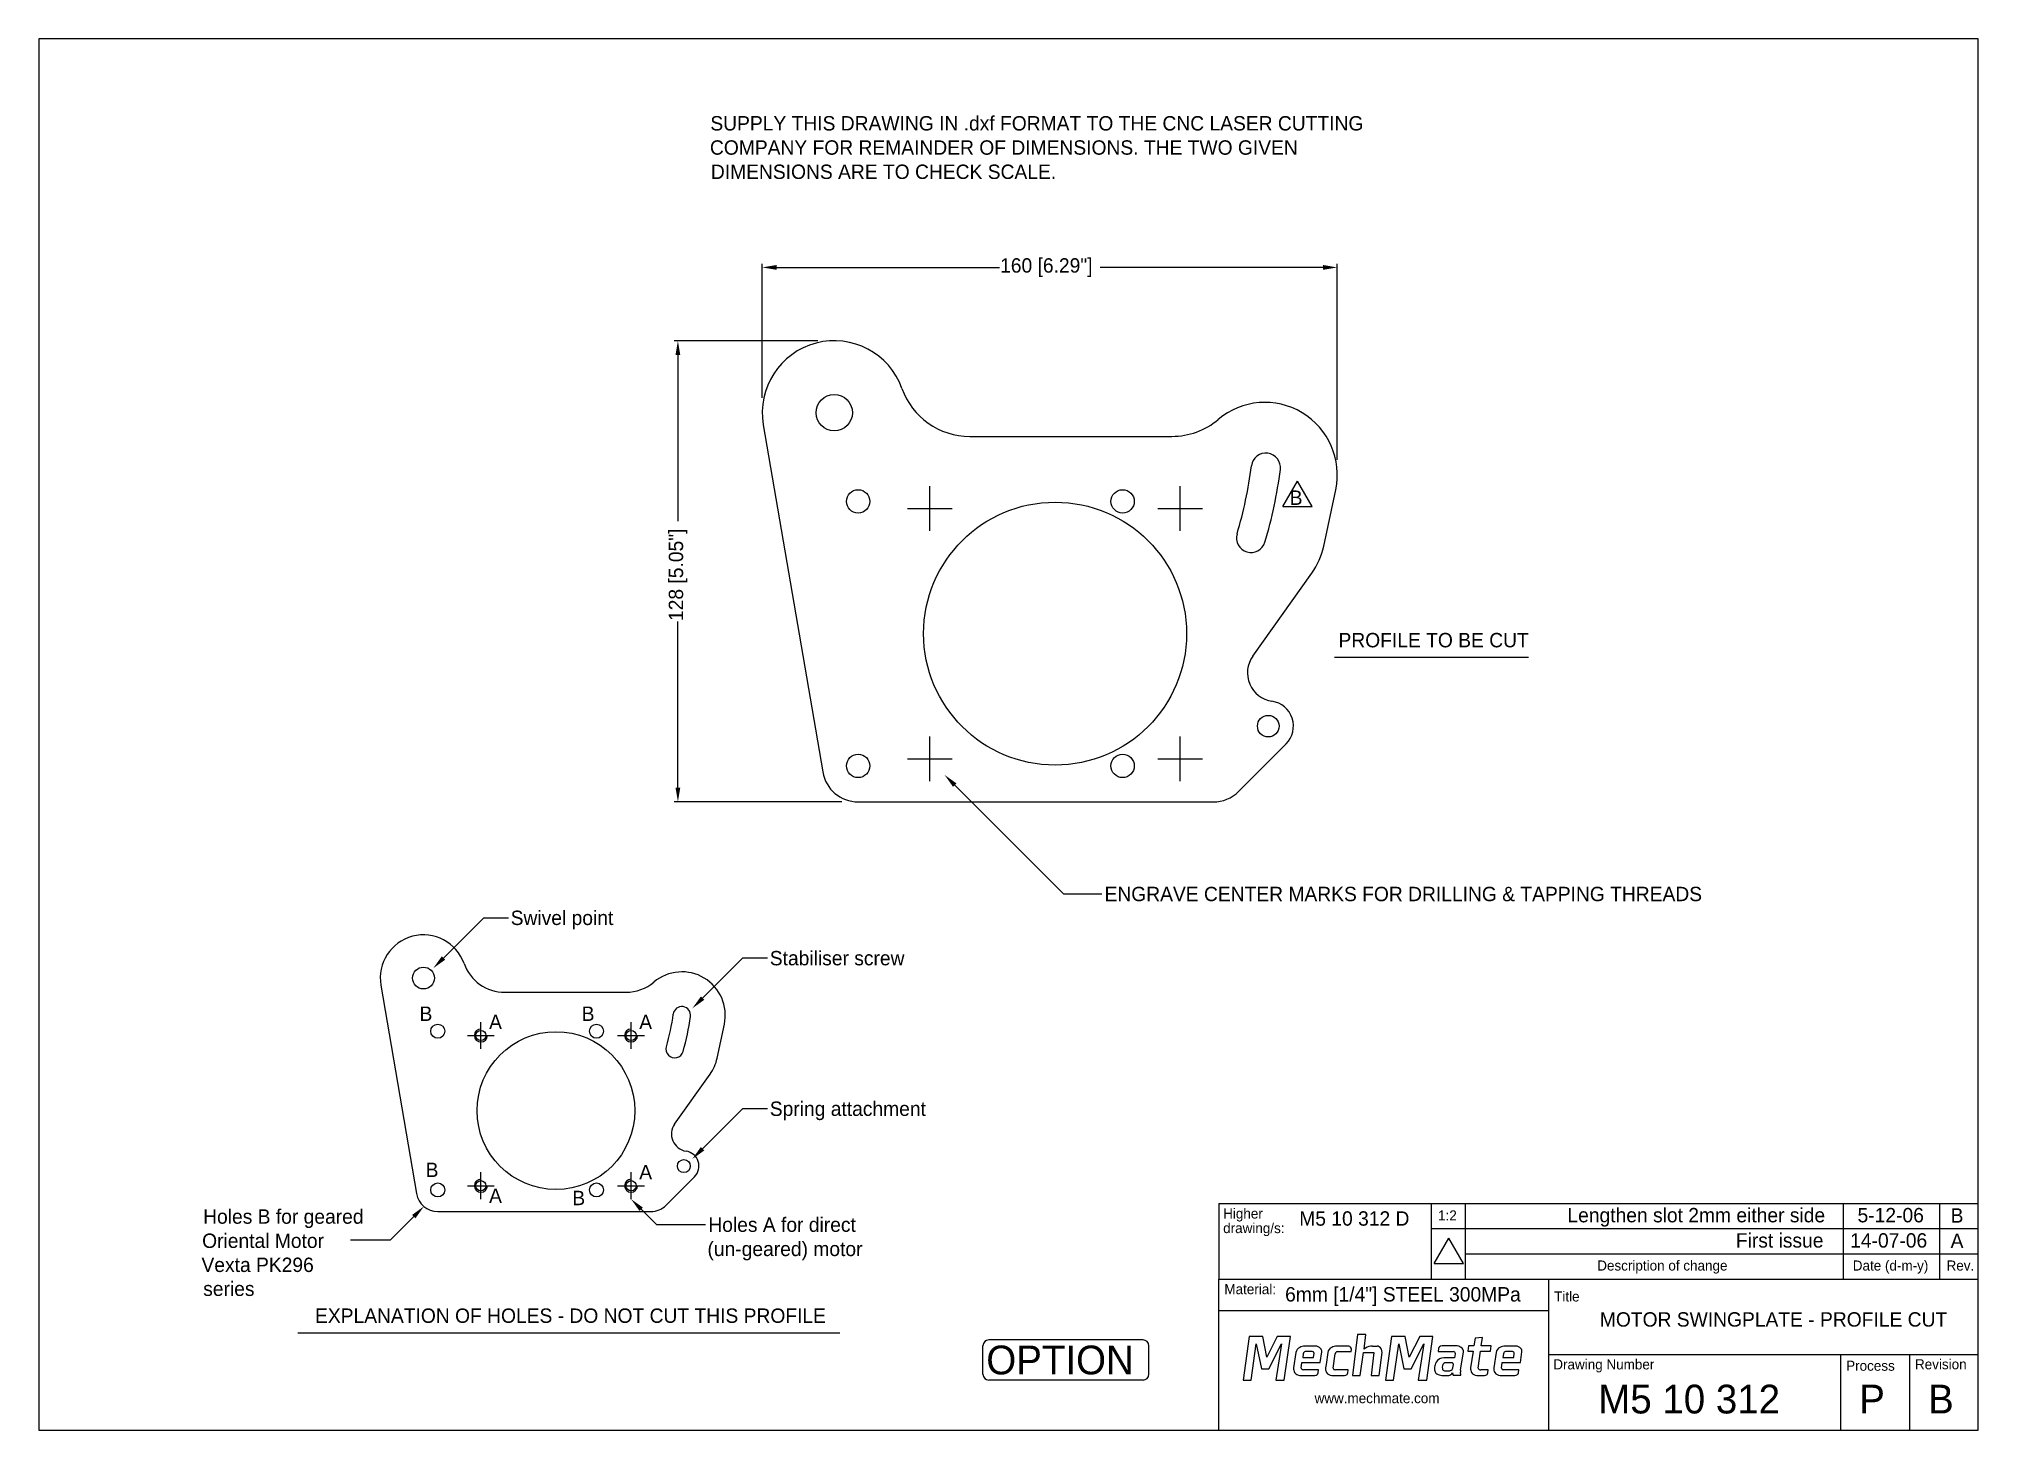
# Model space of a CAD drawing. Extents: x 465 to 1004, y 1117 to 1504.
import ezdxf
from ezdxf.enums import TextEntityAlignment as Align

# ---------------------------------------------------------------- set-up
doc = ezdxf.new("R2010")
doc.units = 0
doc.header["$LTSCALE"] = 20
doc.layers.get('DEFPOINTS').update_dxf_attribs({"linetype": 'CONTINUOUS'})
for name, color, linetype in [('01_FRAME', 4, 'CONTINUOUS'), ('10_OUTLINE', 2, 'CONTINUOUS'), ('50_DIMENSIONS', 7, 'CONTINUOUS'), ('62_TEXT', 7, 'CONTINUOUS')]:
    doc.layers.add(name, color=color, linetype=linetype)
doc.styles.add('MECHTRONICS', font='txt', dxfattribs={"height": 4})
doc.dimstyles.get("Standard").update_dxf_attribs({"dimtxt": 0.18, "dimasz": 0.18, "dimexe": 0.18, "dimexo": 0.0625, "dimgap": 0.09, "dimtad": 0, "dimtih": 1, "dimtoh": 1, "dimzin": 0, "dimcen": 0.09, "dimazin": 3, "dimtfac": 1, "dimtofl": 0, "dimtmove": 0, "dimatfit": 3})

# ---------------------------------------------------------------- blocks, each defined once
blk = doc.blocks.new('*U2')
at = {"layer": '50_DIMENSIONS'}
blk.add_lwpolyline([(719.24, 1296.05), (749.44, 1265.85), (760.14, 1265.85)], dxfattribs=at)
blk.add_solid([(718.76, 1295.58), (716.41, 1298.88), (719.71, 1296.53)], dxfattribs=at)
blk = doc.blocks.new('*U3')
at = {"layer": '50_DIMENSIONS', "style": 'MECHTRONICS'}
blk.add_text('ENGRAVE CENTER MARKS FOR DRILLING & TAPPING THREADS', height=4, dxfattribs=at).set_placement((760.89, 1263.78))
blk = doc.blocks.new('*U23')
at = {"layer": '50_DIMENSIONS', "color": 0, "style": 'MECHTRONICS'}
blk.add_text('160 [6.29"]', height=4, dxfattribs=at).set_placement((731.85, 1438.5))
blk = doc.blocks.new('*D0')
at = {"layer": '50_DIMENSIONS', "color": 7}
for p, q in [((665.72, 1403.72), (665.72, 1440.95)), ((669.72, 1439.95), (731.68, 1439.95)), ((821.61, 1439.95), (759.65, 1439.95)), ((825.61, 1386.46), (825.61, 1440.95))]:
    blk.add_line(p, q, dxfattribs=at)
for points in [[(669.72, 1440.62), (669.72, 1439.28), (665.72, 1439.95)], [(821.61, 1440.62), (821.61, 1439.28), (825.61, 1439.95)]]:
    blk.add_solid(points, dxfattribs=at)
at = {"layer": 'DEFPOINTS', "color": 0}
for p in [(825.61, 1439.95), (665.72, 1401.72), (825.61, 1384.46)]:
    blk.add_point(p, dxfattribs=at)
at = {"layer": '50_DIMENSIONS'}
blk.add_blockref('*U23', (0, 0), dxfattribs=at)
blk = doc.blocks.new('*U24')
at = {"layer": '50_DIMENSIONS', "color": 0, "style": 'MECHTRONICS'}
blk.add_text('128 [5.05"]', height=4, rotation=90, dxfattribs=at).set_placement((643.71, 1341.66))
blk = doc.blocks.new('*D1')
at = {"layer": '50_DIMENSIONS', "color": 7}
for p, q in [((681.21, 1419.57), (641.26, 1419.57)), ((642.26, 1415.57), (642.26, 1369.46)), ((642.26, 1295.38), (642.26, 1341.48)), ((687.86, 1291.38), (641.26, 1291.38))]:
    blk.add_line(p, q, dxfattribs=at)
for points in [[(641.59, 1415.57), (642.93, 1415.57), (642.26, 1419.57)], [(641.59, 1295.38), (642.93, 1295.38), (642.26, 1291.38)]]:
    blk.add_solid(points, dxfattribs=at)
at = {"layer": 'DEFPOINTS', "color": 0}
for p in [(642.26, 1419.57), (683.21, 1419.57), (689.86, 1291.38)]:
    blk.add_point(p, dxfattribs=at)
at = {"layer": '50_DIMENSIONS'}
blk.add_blockref('*U24', (0, 0), dxfattribs=at)
blk = doc.blocks.new('*U4')
at = {"layer": '50_DIMENSIONS', "style": 'MECHTRONICS'}
for s, p in [('SUPPLY THIS DRAWING IN .dxf FORMAT TO THE CNC LASER CUTTING ', (651.28, 1478.01)), ('COMPANY FOR REMAINDER OF DIMENSIONS. THE TWO GIVEN ', (651.17, 1471.28)), ('DIMENSIONS ARE TO CHECK SCALE.', (651.43, 1464.54))]:
    blk.add_text(s, height=4, dxfattribs=at).set_placement(p)
blk = doc.blocks.new('*U5')
at = {"layer": '50_DIMENSIONS'}
blk.add_lwpolyline([(577.07, 1247.98), (588.27, 1259.18), (595.15, 1259.18)], dxfattribs=at)
blk.add_solid([(577.54, 1247.51), (574.24, 1245.15), (576.6, 1248.45)], dxfattribs=at)
blk = doc.blocks.new('*U6')
at = {"layer": '50_DIMENSIONS', "style": 'MECHTRONICS'}
blk.add_text('Swivel point', height=4, dxfattribs=at).set_placement((595.76, 1257.15))
blk = doc.blocks.new('*U7')
at = {"layer": '50_DIMENSIONS'}
blk.add_lwpolyline([(649.11, 1236.82), (660.32, 1248.02), (667.2, 1248.02)], dxfattribs=at)
blk.add_solid([(649.58, 1236.35), (646.28, 1233.99), (648.64, 1237.29)], dxfattribs=at)
blk = doc.blocks.new('*U8')
at = {"layer": '50_DIMENSIONS', "style": 'MECHTRONICS'}
blk.add_text('Stabiliser screw', height=4, dxfattribs=at).set_placement((667.81, 1245.95))
blk = doc.blocks.new('*U9')
at = {"layer": '50_DIMENSIONS'}
blk.add_lwpolyline([(649.11, 1194.96), (660.32, 1206.16), (667.2, 1206.16)], dxfattribs=at)
blk.add_solid([(649.58, 1194.49), (646.28, 1192.13), (648.64, 1195.43)], dxfattribs=at)
blk = doc.blocks.new('*U10')
at = {"layer": '50_DIMENSIONS', "style": 'MECHTRONICS'}
blk.add_text('Spring attachment', height=4, dxfattribs=at).set_placement((667.81, 1204.09))
blk = doc.blocks.new('*U11')
at = {"layer": '50_DIMENSIONS', "style": 'MECHTRONICS'}
blk.add_text('A', height=4, dxfattribs=at).set_placement((631.51, 1228.23))
blk = doc.blocks.new('*U12')
at = {"layer": '50_DIMENSIONS', "style": 'MECHTRONICS'}
blk.add_text('A', height=4, dxfattribs=at).set_placement((589.76, 1228.23))
blk = doc.blocks.new('*U13')
at = {"layer": '50_DIMENSIONS', "style": 'MECHTRONICS'}
blk.add_text('A', height=4, dxfattribs=at).set_placement((631.51, 1186.48))
blk = doc.blocks.new('*U14')
at = {"layer": '50_DIMENSIONS', "style": 'MECHTRONICS'}
blk.add_text('A', height=4, dxfattribs=at).set_placement((589.76, 1179.88))
blk = doc.blocks.new('*U15')
at = {"layer": '50_DIMENSIONS', "style": 'MECHTRONICS'}
blk.add_text('B', height=4, dxfattribs=at).set_placement((570.42, 1230.5))
blk = doc.blocks.new('*U16')
at = {"layer": '50_DIMENSIONS', "style": 'MECHTRONICS'}
blk.add_text('B', height=4, dxfattribs=at).set_placement((615.5, 1230.5))
blk = doc.blocks.new('*U17')
at = {"layer": '50_DIMENSIONS', "style": 'MECHTRONICS'}
blk.add_text('B', height=4, dxfattribs=at).set_placement((572.11, 1187.1))
blk = doc.blocks.new('*U18')
at = {"layer": '50_DIMENSIONS', "style": 'MECHTRONICS'}
blk.add_text('B', height=4, dxfattribs=at).set_placement((612.9, 1179.28))
blk = doc.blocks.new('*U19')
at = {"layer": '50_DIMENSIONS'}
blk.add_lwpolyline([(632.06, 1178.14), (636.3, 1173.9), (649.95, 1173.9)], dxfattribs=at)
blk.add_solid([(631.59, 1177.67), (629.23, 1180.96), (632.53, 1178.61)], dxfattribs=at)
blk = doc.blocks.new('*U20')
at = {"layer": '50_DIMENSIONS', "style": 'MECHTRONICS'}
for s, p in [('Holes A for direct ', (650.72, 1171.86)), ('(un-geared) motor', (650.48, 1165.13))]:
    blk.add_text(s, height=4, dxfattribs=at).set_placement(p)
blk = doc.blocks.new('*U21')
at = {"layer": '50_DIMENSIONS'}
blk.add_lwpolyline([(568.8, 1176.09), (562.26, 1169.55), (551.2, 1169.55)], dxfattribs=at)
blk.add_solid([(568.33, 1176.56), (571.62, 1178.92), (569.27, 1175.62)], dxfattribs=at)
blk = doc.blocks.new('*U22')
at = {"layer": '50_DIMENSIONS', "style": 'MECHTRONICS'}
for s, p in [('Holes B for geared ', (510.25, 1174.12)), ('Oriental Motor ', (509.97, 1167.39)), ('Vexta PK296 ', (509.79, 1160.7)), ('series', (510.27, 1154.04))]:
    blk.add_text(s, height=4, dxfattribs=at).set_placement(p)

msp = doc.modelspace()

# ---------------------------------------------------------------- linework, layer by layer
at = {"layer": '01_FRAME', "color": 4}
for p, q in [((464.55, 1503.5), (464.55, 1116.727)), ((1003.816, 1503.5), (464.55, 1503.5)), ((1003.816, 1116.727), (1003.816, 1503.5)), ((792.663, 1158.688), (851.823, 1158.688)), ((792.663, 1116.727), (792.663, 1158.688)), ((851.823, 1158.688), (1003.816, 1158.688)), ((884.35, 1158.688), (884.35, 1116.727)), ((792.663, 1149.995), (884.35, 1149.995)), ((884.35, 1137.801), (1003.816, 1137.801)), ((464.55, 1116.727), (1003.816, 1116.727))]:
    msp.add_line(p, q, dxfattribs=at)
at = {"layer": '01_FRAME', "color": 7}
for p, q in [((810.452, 1373.495), (814.539, 1380.575)), ((818.627, 1373.495), (814.539, 1380.575)), ((810.452, 1373.495), (818.627, 1373.495)), ((852.508, 1163.064), (856.596, 1170.145)), ((860.684, 1163.064), (856.596, 1170.145)), ((852.508, 1163.064), (860.684, 1163.064)), ((831.236, 1143.334), (829.813, 1131.925)), ((833.566, 1143.334), (831.236, 1143.334)), ((833.079, 1139.249), (833.566, 1143.334)), ((801.113, 1142.816), (799.387, 1130.61)), ((804.864, 1142.816), (801.113, 1142.816)), ((801.633, 1130.61), (803.077, 1140.773)), ((803.077, 1140.773), (804.497, 1133.775)), ((805.972, 1136.986), (804.864, 1142.816)), ((808.921, 1142.816), (805.972, 1136.986)), ((806.537, 1133.775), (810.089, 1140.727)), ((810.089, 1140.727), (808.5, 1130.61)), ((812.618, 1142.816), (808.921, 1142.816)), ((810.869, 1130.61), (812.618, 1142.816)), ((814.098, 1138.296), (813.452, 1134.052)), ((816.124, 1137.984), (815.996, 1136.912)), ((819.57, 1140.11), (816.589, 1140.11)), ((818.612, 1138.564), (816.71, 1138.564)), ((818.978, 1136.912), (819.144, 1138.112)), ((820.834, 1135.589), (821.266, 1138.491)), ((822.977, 1138.296), (822.485, 1134.974)), ((824.47, 1134.006), (825.007, 1137.988)), ((828.514, 1140.11), (825.468, 1140.11)), ((825.591, 1138.572), (829.469, 1138.572)), ((829.469, 1138.572), (829.555, 1139.104)), ((831.994, 1131.925), (832.892, 1138.291)), ((832.892, 1138.291), (835.784, 1138.291)), ((835.784, 1138.291), (834.979, 1131.925)), ((835.418, 1140.11), (836.694, 1140.11)), ((837.253, 1131.925), (838.066, 1138.36)), ((840.708, 1142.816), (838.981, 1130.61)), ((844.458, 1142.816), (840.708, 1142.816)), ((841.227, 1130.61), (842.671, 1140.773)), ((842.671, 1140.773), (844.092, 1133.775)), ((845.566, 1136.986), (844.458, 1142.816)), ((848.515, 1142.816), (845.566, 1136.986)), ((846.131, 1133.775), (849.684, 1140.727)), ((849.684, 1140.727), (848.095, 1130.61)), ((852.212, 1142.816), (848.515, 1142.816)), ((850.463, 1130.61), (852.212, 1142.816)), ((853.771, 1139.461), (853.679, 1138.569)), ((853.679, 1138.569), (857.835, 1138.569)), ((858.975, 1140.138), (854.724, 1140.138)), ((858.354, 1137.985), (858.2, 1136.878)), ((858.366, 1138.118), (858.354, 1137.985)), ((859.888, 1133.374), (860.671, 1138.519)), ((862.13, 1140.167), (861.864, 1138.66)), ((861.864, 1138.66), (863.371, 1138.66)), ((863.587, 1140.167), (862.13, 1140.167)), ((863.371, 1138.66), (862.664, 1134.047)), ((863.913, 1142.268), (863.587, 1140.167)), ((865.986, 1142.504), (863.913, 1142.268)), ((864.802, 1134.001), (865.463, 1138.66)), ((865.463, 1138.66), (868.231, 1138.66)), ((865.647, 1140.167), (865.986, 1142.504)), ((868.416, 1140.167), (865.647, 1140.167)), ((868.231, 1138.66), (868.416, 1140.167)), ((869.773, 1138.296), (869.127, 1134.052)), ((871.799, 1137.984), (871.671, 1136.912)), ((875.245, 1140.11), (872.264, 1140.11)), ((874.287, 1138.564), (872.384, 1138.564)), ((874.653, 1136.912), (874.818, 1138.112)), ((876.509, 1135.589), (876.941, 1138.491)), ((804.497, 1133.775), (806.537, 1133.775)), ((815.592, 1134.006), (815.79, 1135.589)), ((815.79, 1135.589), (820.834, 1135.589)), ((815.996, 1136.912), (818.978, 1136.912)), ((820.373, 1133.529), (816.282, 1133.529)), ((820.28, 1132.637), (820.373, 1133.529)), ((820.834, 1135.589), (820.834, 1135.589)), ((822.485, 1134.974), (822.331, 1134.052)), ((825.684, 1133.529), (825.16, 1133.529)), ((828.652, 1133.529), (825.684, 1133.529)), ((828.544, 1132.637), (828.637, 1133.437)), ((828.637, 1133.437), (828.652, 1133.529)), ((844.092, 1133.775), (846.131, 1133.775)), ((858.2, 1136.878), (855.247, 1136.878)), ((855.432, 1133.275), (856.914, 1133.246)), ((857.41, 1135.458), (855.834, 1135.458)), ((857.71, 1134.019), (857.888, 1135.006)), ((859.954, 1131.988), (859.873, 1132.898)), ((867.585, 1133.524), (865.492, 1133.524)), ((867.493, 1132.633), (867.585, 1133.524)), ((871.266, 1134.006), (871.464, 1135.589)), ((871.464, 1135.589), (876.509, 1135.589)), ((871.671, 1136.912), (874.653, 1136.912)), ((876.047, 1133.529), (871.956, 1133.529)), ((875.955, 1132.637), (876.047, 1133.529)), ((876.509, 1135.589), (876.509, 1135.589)), ((799.387, 1130.61), (801.633, 1130.61)), ((808.5, 1130.61), (810.869, 1130.61)), ((815.205, 1131.96), (819.339, 1131.96)), ((824.084, 1131.96), (825.684, 1131.96)), ((825.684, 1131.96), (827.603, 1131.96)), ((829.813, 1131.925), (831.994, 1131.925)), ((829.813, 1131.925), (829.813, 1131.925)), ((834.979, 1131.925), (837.253, 1131.925)), ((838.981, 1130.61), (841.227, 1130.61)), ((848.095, 1130.61), (850.463, 1130.61)), ((854.663, 1131.958), (856.632, 1131.958)), ((857.831, 1131.988), (859.954, 1131.988)), ((864.417, 1131.956), (866.552, 1131.956)), ((864.417, 1131.956), (864.571, 1131.956)), ((870.88, 1131.96), (875.014, 1131.96))]:
    msp.add_line(p, q, dxfattribs=at)
at = {"layer": '01_FRAME', "color": 8}
for p, q in [((792.663, 1179.779), (851.823, 1179.779)), ((792.663, 1179.779), (792.663, 1158.688)), ((851.823, 1179.779), (1003.816, 1179.779)), ((851.823, 1158.688), (851.823, 1179.779)), ((861.271, 1158.688), (861.271, 1179.864)), ((966.36, 1158.688), (966.36, 1179.846)), ((993.143, 1158.688), (993.143, 1179.846)), ((851.823, 1172.755), (1003.816, 1172.755)), ((861.271, 1165.73), (1003.816, 1165.73)), ((965.527, 1137.801), (965.527, 1116.727)), ((984.671, 1137.801), (984.671, 1116.727))]:
    msp.add_line(p, q, dxfattribs=at)
at = {"layer": '01_FRAME', "color": 7}
for centre, radius, start, end in [((816.046, 1137.986), 1.972, 116.43431, 170.97375), ((816.698, 1136.675), 3.437, 91.80945, 116.43431), ((816.829, 1137.883), 0.713, 129.97887, 171.82155), ((816.727, 1138.03), 0.534, 91.82976, 131.7115), ((818.639, 1138.016), 0.548, 41.69426, 92.74167), ((818.764, 1138.128), 0.379, 357.49651, 41.69426), ((819.372, 1137.906), 2.213, 44.53258, 84.85299), ((820.132, 1138.654), 1.146, 351.79615, 44.53258), ((824.925, 1137.986), 1.972, 116.43431, 170.97375), ((825.577, 1136.675), 3.437, 91.80945, 116.43431), ((825.711, 1137.891), 0.713, 129.97887, 171.82155), ((825.608, 1138.039), 0.534, 91.82976, 131.7115), ((828.544, 1139.067), 1.044, 29.01714, 91.67004), ((828.745, 1139.178), 0.814, 354.75279, 29.01714), ((833.821, 1138.813), 0.861, 118.12841, 149.55028), ((835.573, 1135.536), 4.576, 91.93371, 118.12841), ((836.713, 1139.08), 1.03, 57.03057, 91.05842), ((836.322, 1138.477), 1.749, 356.16226, 57.03057), ((854.446, 1139.351), 0.684, 130.98421, 170.70616), ((854.722, 1139.033), 1.105, 89.86228, 130.98421), ((857.861, 1138.022), 0.548, 41.69426, 92.74167), ((857.987, 1138.134), 0.379, 357.49651, 41.69426), ((858.777, 1137.934), 2.213, 44.53258, 84.85299), ((859.537, 1138.682), 1.146, 351.79615, 44.53258), ((871.721, 1137.986), 1.972, 116.43431, 170.97375), ((872.373, 1136.675), 3.437, 91.80945, 116.43431), ((872.504, 1137.883), 0.713, 129.97887, 171.82155), ((872.401, 1138.03), 0.534, 91.82976, 131.7115), ((874.313, 1138.016), 0.548, 41.69426, 92.74167), ((874.439, 1138.128), 0.379, 357.49651, 41.69426), ((875.046, 1137.906), 2.213, 44.53258, 84.85299), ((875.807, 1138.654), 1.146, 351.79615, 44.53258), ((815.345, 1133.81), 1.909, 172.72156, 213.37814), ((815.235, 1133.738), 1.777, 213.37814, 269.02243), ((816.003, 1134.009), 0.412, 180.44368, 242.05495), ((816.277, 1134.526), 0.997, 242.05495, 270.25019), ((819.615, 1132.735), 0.672, 309.8516, 351.61013), ((824.224, 1133.81), 1.909, 172.72156, 213.37814), ((824.114, 1133.738), 1.777, 213.37814, 269.02243), ((824.881, 1134.009), 0.412, 180.44368, 242.05495), ((825.155, 1134.526), 0.997, 242.05495, 270.25019), ((827.879, 1132.735), 0.672, 309.8516, 351.61013), ((854.954, 1133.927), 2.333, 172.84077, 205.63065), ((856.339, 1133.753), 3.729, 150.30133, 172.84077), ((853.995, 1133.467), 1.27, 205.63065, 237.51102), ((855.301, 1134.345), 2.534, 91.21139, 150.30133), ((857.024, 1134.053), 2.225, 164.78825, 186.82015), ((855.332, 1133.836), 0.519, 185.1713, 236.50138), ((847.589, 1136.762), 7.592, 343.74206, 345.59023), ((855.654, 1134.663), 0.742, 126.79742, 163.58375), ((855.475, 1134.051), 0.778, 236.50138, 266.8299), ((855.823, 1134.421), 1.037, 89.35534, 126.25018), ((856.377, 1133.383), 1.448, 280.14162, 328.8639), ((856.76, 1134.167), 0.934, 279.45656, 324.9294), ((857.384, 1134.911), 0.548, 41.69426, 92.74167), ((856.469, 1134.372), 1.29, 324.9294, 344.11882), ((859.72, 1132.977), 2.132, 189.25185, 207.62546), ((857.509, 1135.023), 0.379, 357.49651, 41.69426), ((861.866, 1133.073), 2, 171.34562, 185.04353), ((864.557, 1133.805), 1.909, 172.72156, 213.37814), ((864.447, 1133.733), 1.777, 213.37814, 269.02243), ((865.213, 1134.004), 0.412, 180.44368, 242.05495), ((865.487, 1134.521), 0.997, 242.05495, 270.25019), ((866.828, 1132.731), 0.672, 309.8516, 351.61013), ((871.02, 1133.81), 1.909, 172.72156, 213.37814), ((870.91, 1133.738), 1.777, 213.37814, 269.02243), ((871.678, 1134.009), 0.412, 180.44368, 242.05495), ((871.952, 1134.526), 0.997, 242.05495, 270.25019), ((875.29, 1132.735), 0.672, 309.8516, 351.61013), ((819.333, 1133.073), 1.113, 269.68812, 309.8516), ((827.597, 1133.073), 1.113, 269.68812, 309.8516), ((854.835, 1134.786), 2.834, 237.51102, 266.51006), ((866.545, 1133.069), 1.113, 269.68812, 309.8516), ((875.008, 1133.073), 1.113, 269.68812, 309.8516)]:
    msp.add_arc(centre, radius, start, end, dxfattribs=at)
at = {"layer": '10_OUTLINE', "color": 2}
for p, q in [((666.009, 1396.193), (682.515, 1299.691)), ((723.405, 1392.984), (779.632, 1392.984)), ((821.841, 1362.471), (825.167, 1378.126)), ((802.117, 1331.912), (818.548, 1354.979)), ((798.175, 1294.306), (811.356, 1307.487)), ((692.372, 1291.377), (791.104, 1291.377))]:
    msp.add_line(p, q, dxfattribs=at)
at = {"layer": '10_OUTLINE', "color": 6}
for p, q in [((712.351, 1366.727), (712.351, 1379.146)), ((781.931, 1366.727), (781.931, 1379.146)), ((706.142, 1372.937), (718.561, 1372.937)), ((775.722, 1372.937), (788.141, 1372.937)), ((712.351, 1297.147), (712.351, 1309.566)), ((781.931, 1297.147), (781.931, 1309.566)), ((706.142, 1303.357), (718.561, 1303.357)), ((775.722, 1303.357), (788.141, 1303.357))]:
    msp.add_line(p, q, dxfattribs=at)
at = {"layer": '10_OUTLINE', "color": 2}
for centre, radius in [((685.723, 1399.565), 5.05), ((692.372, 1374.916), 3.25), ((765.911, 1374.916), 3.25), ((747.141, 1338.147), 36.55), ((806.406, 1312.436), 3), ((692.372, 1301.377), 3.25), ((765.911, 1301.377), 3.25)]:
    msp.add_circle(centre, radius, dxfattribs=at)
for centre, radius, start, end in [((685.723, 1399.565), 20, 19.60045, 189.70595), ((723.405, 1412.984), 20, 199.60045, 270), ((805.487, 1382.307), 20.119, 348.00727, 130.12512), ((779.632, 1412.984), 20, 270, 310.12512), ((805.756, 1384.289), 4.05, 352.74696, 172.74696), ((685.723, 1399.565), 116.951, 343.26893, 352.74696), ((685.723, 1399.565), 125.051, 343.26893, 352.74696), ((801.602, 1364.731), 4.05, 163.26893, 343.26893), ((802.161, 1366.652), 20.119, 324.53648, 348.00727), ((808.633, 1327.27), 8, 144.53648, 261.46297), ((806.406, 1312.436), 7, 315, 81.46297), ((692.372, 1301.377), 10, 189.70595, 270), ((791.104, 1301.377), 10, 270, 315)]:
    msp.add_arc(centre, radius, start, end, dxfattribs=at)
at = {"layer": '50_DIMENSIONS'}
for p, q in [((559.676, 1240.393), (569.579, 1182.491)), ((594.114, 1238.467), (627.849, 1238.467)), ((587.481, 1222.713), (587.481, 1230.164)), ((629.229, 1222.713), (629.229, 1230.164)), ((653.175, 1220.159), (655.171, 1229.552)), ((583.755, 1226.439), (591.207, 1226.439)), ((625.503, 1226.439), (632.955, 1226.439)), ((641.34, 1201.823), (651.199, 1215.664)), ((587.481, 1180.965), (587.481, 1188.416)), ((629.229, 1180.965), (629.229, 1188.416)), ((638.976, 1179.26), (646.884, 1187.168)), ((583.755, 1184.691), (591.207, 1184.691)), ((625.503, 1184.691), (632.955, 1184.691)), ((575.493, 1177.503), (634.733, 1177.503))]:
    msp.add_line(p, q, dxfattribs=at)
for centre, radius in [((571.504, 1242.416), 3.03), ((575.493, 1227.626), 1.95), ((619.617, 1227.626), 1.95), ((587.481, 1226.439), 1.413), ((608.355, 1205.565), 21.93), ((629.229, 1226.439), 1.413), ((643.914, 1190.138), 1.8), ((575.493, 1183.503), 1.95), ((587.481, 1184.691), 1.413), ((619.617, 1183.503), 1.95), ((629.229, 1184.691), 1.413)]:
    msp.add_circle(centre, radius, dxfattribs=at)
for centre, radius, start, end in [((571.504, 1242.416), 12, 19.60045, 189.70595), ((594.114, 1250.467), 12, 199.60045, 270), ((627.849, 1250.467), 12, 270, 310.12512), ((643.363, 1232.061), 12.072, 348.00727, 130.12512), ((571.504, 1242.416), 70.201, 344.21597, 351.79992), ((643.363, 1232.061), 2.43, 351.79992, 171.79992), ((571.504, 1242.416), 75.031, 344.21597, 351.79992), ((587.481, 1226.439), 1.8, 90, 0), ((629.229, 1226.439), 1.8, 90, 0), ((641.367, 1222.667), 2.43, 164.21597, 344.21597), ((641.367, 1222.667), 12.072, 324.53648, 348.00727), ((645.25, 1199.039), 4.8, 144.53648, 261.46297), ((643.914, 1190.138), 4.2, 315, 81.46297), ((587.481, 1184.691), 1.8, 90, 0), ((629.229, 1184.691), 1.8, 90, 0), ((575.493, 1183.503), 6, 189.70595, 270), ((634.733, 1183.503), 6, 270, 315)]:
    msp.add_arc(centre, radius, start, end, dxfattribs=at)
at = {"layer": '62_TEXT'}
for p, q in [((824.816, 1331.609), (878.767, 1331.609)), ((536.542, 1143.829), (687.246, 1143.829))]:
    msp.add_line(p, q, dxfattribs=at)
at = {"layer": '62_TEXT', "color": 40}
for p, q in [((727.089, 1132.275), (727.089, 1140.218)), ((771.606, 1141.818), (728.689, 1141.818)), ((773.206, 1132.275), (773.206, 1140.218)), ((771.606, 1130.675), (728.689, 1130.675))]:
    msp.add_line(p, q, dxfattribs=at)
for centre, start, end in [((728.689, 1140.218), 90, 180), ((771.606, 1140.218), 0, 90), ((728.689, 1132.275), 180, 270), ((771.606, 1132.275), 270, 0)]:
    msp.add_arc(centre, 1.6, start, end, dxfattribs=at)

# ---------------------------------------------------------------- block references
at = {"layer": '50_DIMENSIONS'}
for name in ['*U4', '*U2', '*U3', '*U5', '*U6', '*U7', '*U8', '*U15', '*U12', '*U16', '*U11', '*U10', '*U9', '*U17', '*U13', '*U14', '*U18', '*U22', '*U21', '*U19', '*U20']:
    msp.add_blockref(name, (0, 0), dxfattribs=at)

# ---------------------------------------------------------------- texts
at = {"layer": '01_FRAME', "color": 7, "style": 'MECHTRONICS'}
for s, p in [('B', (812.368, 1373.944)), ('Lengthen slot 2mm either side', (889.598, 1174.508)), ('B', (996.142, 1174.414)), ('First issue', (936.42, 1167.484)), ('A', (996.142, 1167.389))]:
    msp.add_text(s, height=4, dxfattribs=at).set_placement(p)
at = {"layer": '01_FRAME', "color": 8, "style": 'MECHTRONICS'}
for s, p in [('Higher', (793.872, 1175.567)), ('1:2', (853.627, 1175.021)), ('drawing/s:', (793.872, 1171.512)), ('Description of change', (897.883, 1161.102)), ('Date (d-m-y)', (968.937, 1161.102)), ('Rev.', (995.017, 1161.102)), ('Material:', (794.21, 1154.538)), ('Title', (885.898, 1152.507)), ('Drawing Number', (885.669, 1133.625)), ('Process', (967.093, 1133.252)), ('Revision', (986.237, 1133.655)), ('www.mechmate.com', (819.289, 1124.233))]:
    msp.add_text(s, height=2.8, dxfattribs=at).set_placement(p)
at = {"layer": '62_TEXT', "style": 'MECHTRONICS'}
for s, p in [('PROFILE TO BE CUT', (852.389, 1334.344)), ('EXPLANATION OF HOLES - DO NOT CUT THIS PROFILE', (612.391, 1146.563)), ('MOTOR SWINGPLATE - PROFILE CUT', (946.906, 1145.517))]:
    msp.add_text(s, height=4, dxfattribs=at).set_placement(p, align=Align.CENTER)
for s, height, p in [('M5 10 312 D', 4, (815.03, 1173.577)), ('5-12-06', 4, (970.267, 1174.508)), ('14-07-06', 4, (968.213, 1167.484)), ('6mm [1/4"] STEEL 300MPa', 4, (811.096, 1152.501)), ('M5 10 312', 8, (898.163, 1121.379)), ('P', 8, (970.735, 1121.379)), ('B', 8, (989.879, 1121.379))]:
    msp.add_text(s, height=height, dxfattribs=at).set_placement(p)
at = {"layer": '62_TEXT', "color": 1, "style": 'MECHTRONICS'}
msp.add_text('OPTION', height=8, dxfattribs=at).set_placement((728.01, 1132.248))

# ---------------------------------------------------------------- dimensions: what is measured, and where the dimension line sits
at = {"layer": '50_DIMENSIONS'}
dim = msp.add_linear_dim(base=(825.606, 1439.949), p1=(665.723, 1401.717), p2=(825.606, 1384.459), dimstyle='Standard', dxfattribs=at)
dim.commit()
dim.dimension.update_dxf_attribs({"geometry": '*D0', "text_midpoint": (745.665, 1439.949)})
dim = msp.add_linear_dim(base=(642.261, 1419.565), p1=(689.859, 1291.377), p2=(683.211, 1419.565), angle=90, dimstyle='Standard', dxfattribs=at)
dim.commit()
dim.dimension.update_dxf_attribs({"geometry": '*D1', "text_midpoint": (642.261, 1355.471)})

doc.saveas('drawing.dxf')
